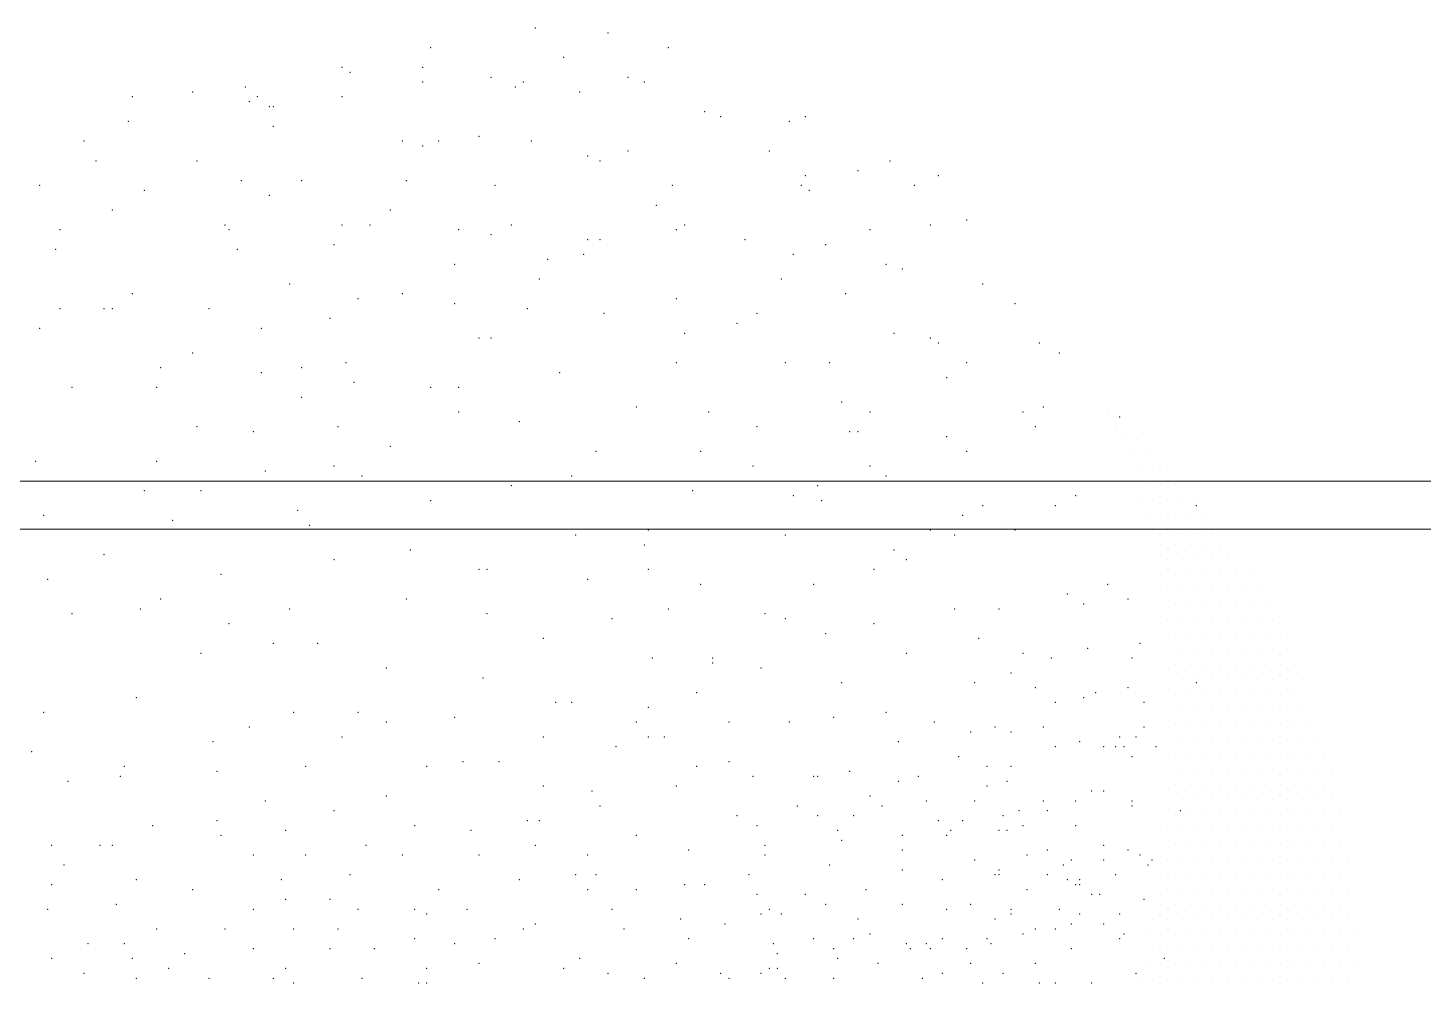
# Model space of a CAD drawing. Header units: metres. Extents: x 599 to 707, y 227 to 318.
# Drawn here: x 658.548 to 661.46, y 277.762 to 279.755 of the extents above; entities that cross this region are included whole.
import ezdxf

# ---------------------------------------------------------------- set-up
doc = ezdxf.new("R2010")
doc.units = ezdxf.units.M
doc.layers.add('banqueta', color=252, linetype='Continuous', lineweight=9)
doc.layers.add('vegetacion', color=74, linetype='Continuous', lineweight=0)

msp = doc.modelspace()

# ---------------------------------------------------------------- linework, layer by layer
at = {"layer": 'banqueta'}
for p, q in [((655.2498, 278.8088), (664.9887, 278.8088)), ((655.2498, 278.7088), (664.9148, 278.7088))]:
    msp.add_line(p, q, dxfattribs=at)
at = {"layer": 'vegetacion', "color": 0}
for p, q in [((660.802, 278.9574), (660.802, 278.9574)), ((660.8176, 278.9262), (660.8176, 278.9262)), ((660.8333, 278.8949), (660.8333, 278.8949)), ((660.8645, 278.8949), (660.8645, 278.8949)), ((660.8489, 278.8637), (660.8489, 278.8637)), ((660.8801, 278.8637), (660.8801, 278.8637)), ((660.8645, 278.8324), (660.8645, 278.8324)), ((660.8958, 278.8324), (660.8958, 278.8324)), ((660.927, 278.8324), (660.927, 278.8324)), ((660.8801, 278.8012), (660.8801, 278.8012)), ((660.9114, 278.8012), (660.9114, 278.8012)), ((660.9426, 278.8012), (660.9426, 278.8012)), ((660.8645, 278.7699), (660.8645, 278.7699)), ((660.8958, 278.7699), (660.8958, 278.7699)), ((660.927, 278.7699), (660.927, 278.7699)), ((660.9583, 278.7699), (660.9583, 278.7699)), ((660.9895, 278.7699), (660.9895, 278.7699)), ((660.8801, 278.7387), (660.8801, 278.7387)), ((660.9114, 278.7387), (660.9114, 278.7387)), ((660.9426, 278.7387), (660.9426, 278.7387)), ((660.9739, 278.7387), (660.9739, 278.7387)), ((661.0051, 278.7387), (661.0051, 278.7387)), ((660.8958, 278.7074), (660.8958, 278.7074)), ((660.927, 278.7074), (660.927, 278.7074)), ((660.9583, 278.7074), (660.9583, 278.7074)), ((660.9895, 278.7074), (660.9895, 278.7074)), ((661.0208, 278.7074), (661.0208, 278.7074)), ((660.9114, 278.6762), (660.9114, 278.6762)), ((660.9426, 278.6762), (660.9426, 278.6762)), ((660.9739, 278.6762), (660.9739, 278.6762)), ((661.0051, 278.6762), (661.0051, 278.6762)), ((661.0364, 278.6762), (661.0364, 278.6762)), ((660.927, 278.6449), (660.927, 278.6449)), ((660.9583, 278.6449), (660.9583, 278.6449)), ((660.9895, 278.6449), (660.9895, 278.6449)), ((661.0208, 278.6449), (661.0208, 278.6449)), ((661.052, 278.6449), (661.052, 278.6449)), ((660.9114, 278.6137), (660.9114, 278.6137)), ((660.9426, 278.6137), (660.9426, 278.6137)), ((660.9739, 278.6137), (660.9739, 278.6137)), ((661.0051, 278.6137), (661.0051, 278.6137)), ((661.0364, 278.6137), (661.0364, 278.6137)), ((661.0676, 278.6137), (661.0676, 278.6137)), ((661.0989, 278.6137), (661.0989, 278.6137)), ((660.927, 278.5824), (660.927, 278.5824)), ((660.9583, 278.5824), (660.9583, 278.5824)), ((660.9895, 278.5824), (660.9895, 278.5824)), ((661.0208, 278.5824), (661.0208, 278.5824)), ((661.052, 278.5824), (661.052, 278.5824)), ((661.0833, 278.5824), (661.0833, 278.5824)), ((661.1145, 278.5824), (661.1145, 278.5824)), ((660.9426, 278.5512), (660.9426, 278.5512)), ((660.9739, 278.5512), (660.9739, 278.5512)), ((661.0051, 278.5512), (661.0051, 278.5512)), ((661.0364, 278.5512), (661.0364, 278.5512)), ((661.0676, 278.5512), (661.0676, 278.5512)), ((661.0989, 278.5512), (661.0989, 278.5512)), ((661.1301, 278.5512), (661.1301, 278.5512)), ((660.927, 278.5199), (660.927, 278.5199)), ((660.9583, 278.5199), (660.9583, 278.5199)), ((660.9895, 278.5199), (660.9895, 278.5199)), ((661.0208, 278.5199), (661.0208, 278.5199)), ((661.052, 278.5199), (661.052, 278.5199)), ((661.0833, 278.5199), (661.0833, 278.5199)), ((661.1145, 278.5199), (661.1145, 278.5199)), ((661.1458, 278.5199), (661.1458, 278.5199)), ((660.9426, 278.4887), (660.9426, 278.4887)), ((660.9739, 278.4887), (660.9739, 278.4887)), ((661.0051, 278.4887), (661.0051, 278.4887)), ((661.0364, 278.4887), (661.0364, 278.4887)), ((661.0676, 278.4887), (661.0676, 278.4887)), ((661.0989, 278.4887), (661.0989, 278.4887)), ((661.1301, 278.4887), (661.1301, 278.4887)), ((661.1614, 278.4887), (661.1614, 278.4887)), ((660.9583, 278.4574), (660.9583, 278.4574)), ((660.9895, 278.4574), (660.9895, 278.4574)), ((661.0208, 278.4574), (661.0208, 278.4574)), ((661.052, 278.4574), (661.052, 278.4574)), ((661.0833, 278.4574), (661.0833, 278.4574)), ((661.1145, 278.4574), (661.1145, 278.4574)), ((661.1458, 278.4574), (661.1458, 278.4574)), ((661.177, 278.4574), (661.177, 278.4574)), ((660.9426, 278.4262), (660.9426, 278.4262)), ((660.9739, 278.4262), (660.9739, 278.4262)), ((661.0051, 278.4262), (661.0051, 278.4262)), ((661.0364, 278.4262), (661.0364, 278.4262)), ((661.0676, 278.4262), (661.0676, 278.4262)), ((661.0989, 278.4262), (661.0989, 278.4262)), ((661.1301, 278.4262), (661.1301, 278.4262)), ((661.1614, 278.4262), (661.1614, 278.4262)), ((661.1926, 278.4262), (661.1926, 278.4262)), ((660.9583, 278.3949), (660.9583, 278.3949)), ((660.9895, 278.3949), (660.9895, 278.3949)), ((661.0208, 278.3949), (661.0208, 278.3949)), ((661.052, 278.3949), (661.052, 278.3949)), ((661.0833, 278.3949), (661.0833, 278.3949)), ((661.1145, 278.3949), (661.1145, 278.3949)), ((661.1458, 278.3949), (661.1458, 278.3949)), ((661.177, 278.3949), (661.177, 278.3949)), ((661.2083, 278.3949), (661.2083, 278.3949)), ((660.9426, 278.3637), (660.9426, 278.3637)), ((660.9739, 278.3637), (660.9739, 278.3637)), ((661.0051, 278.3637), (661.0051, 278.3637)), ((661.0364, 278.3637), (661.0364, 278.3637)), ((661.0676, 278.3637), (661.0676, 278.3637)), ((661.0989, 278.3637), (661.0989, 278.3637)), ((661.1301, 278.3637), (661.1301, 278.3637)), ((661.1614, 278.3637), (661.1614, 278.3637)), ((661.1926, 278.3637), (661.1926, 278.3637)), ((660.9583, 278.3324), (660.9583, 278.3324)), ((660.9895, 278.3324), (660.9895, 278.3324)), ((661.0208, 278.3324), (661.0208, 278.3324)), ((661.052, 278.3324), (661.052, 278.3324)), ((661.0833, 278.3324), (661.0833, 278.3324)), ((661.1145, 278.3324), (661.1145, 278.3324)), ((661.1458, 278.3324), (661.1458, 278.3324)), ((661.177, 278.3324), (661.177, 278.3324)), ((661.2083, 278.3324), (661.2083, 278.3324)), ((660.9426, 278.3012), (660.9426, 278.3012)), ((660.9739, 278.3012), (660.9739, 278.3012)), ((661.0051, 278.3012), (661.0051, 278.3012)), ((661.0364, 278.3012), (661.0364, 278.3012)), ((661.0676, 278.3012), (661.0676, 278.3012)), ((661.0989, 278.3012), (661.0989, 278.3012)), ((661.1301, 278.3012), (661.1301, 278.3012)), ((661.1614, 278.3012), (661.1614, 278.3012)), ((661.1926, 278.3012), (661.1926, 278.3012)), ((661.2239, 278.3012), (661.2239, 278.3012)), ((660.9583, 278.2699), (660.9583, 278.2699)), ((660.9895, 278.2699), (660.9895, 278.2699)), ((661.0208, 278.2699), (661.0208, 278.2699)), ((661.052, 278.2699), (661.052, 278.2699)), ((661.0833, 278.2699), (661.0833, 278.2699)), ((661.1145, 278.2699), (661.1145, 278.2699)), ((661.1458, 278.2699), (661.1458, 278.2699)), ((661.177, 278.2699), (661.177, 278.2699)), ((661.2083, 278.2699), (661.2083, 278.2699)), ((661.2395, 278.2699), (661.2395, 278.2699)), ((660.9426, 278.2387), (660.9426, 278.2387)), ((660.9739, 278.2387), (660.9739, 278.2387)), ((661.0051, 278.2387), (661.0051, 278.2387)), ((661.0364, 278.2387), (661.0364, 278.2387)), ((661.0676, 278.2387), (661.0676, 278.2387)), ((661.0989, 278.2387), (661.0989, 278.2387)), ((661.1301, 278.2387), (661.1301, 278.2387)), ((661.1614, 278.2387), (661.1614, 278.2387)), ((661.1926, 278.2387), (661.1926, 278.2387)), ((661.2239, 278.2387), (661.2239, 278.2387)), ((661.2551, 278.2387), (661.2551, 278.2387)), ((660.9583, 278.2074), (660.9583, 278.2074)), ((660.9895, 278.2074), (660.9895, 278.2074)), ((661.0208, 278.2074), (661.0208, 278.2074)), ((661.052, 278.2074), (661.052, 278.2074)), ((661.0833, 278.2074), (661.0833, 278.2074)), ((661.1145, 278.2074), (661.1145, 278.2074)), ((661.1458, 278.2074), (661.1458, 278.2074)), ((661.177, 278.2074), (661.177, 278.2074)), ((661.2083, 278.2074), (661.2083, 278.2074)), ((661.2395, 278.2074), (661.2395, 278.2074)), ((661.2708, 278.2074), (661.2708, 278.2074)), ((660.9426, 278.1762), (660.9426, 278.1762)), ((660.9739, 278.1762), (660.9739, 278.1762)), ((661.0051, 278.1762), (661.0051, 278.1762)), ((661.0364, 278.1762), (661.0364, 278.1762)), ((661.0676, 278.1762), (661.0676, 278.1762)), ((661.0989, 278.1762), (661.0989, 278.1762)), ((661.1301, 278.1762), (661.1301, 278.1762)), ((661.1614, 278.1762), (661.1614, 278.1762)), ((661.1926, 278.1762), (661.1926, 278.1762)), ((661.2239, 278.1762), (661.2239, 278.1762)), ((661.2551, 278.1762), (661.2551, 278.1762)), ((660.9583, 278.1449), (660.9583, 278.1449)), ((660.9895, 278.1449), (660.9895, 278.1449)), ((661.0208, 278.1449), (661.0208, 278.1449)), ((661.052, 278.1449), (661.052, 278.1449)), ((661.0833, 278.1449), (661.0833, 278.1449)), ((661.1145, 278.1449), (661.1145, 278.1449)), ((661.1458, 278.1449), (661.1458, 278.1449)), ((661.177, 278.1449), (661.177, 278.1449)), ((661.2083, 278.1449), (661.2083, 278.1449)), ((661.2395, 278.1449), (661.2395, 278.1449)), ((661.2708, 278.1449), (661.2708, 278.1449)), ((660.9426, 278.1137), (660.9426, 278.1137)), ((660.9739, 278.1137), (660.9739, 278.1137)), ((661.0051, 278.1137), (661.0051, 278.1137)), ((661.0364, 278.1137), (661.0364, 278.1137)), ((661.0676, 278.1137), (661.0676, 278.1137)), ((661.0989, 278.1137), (661.0989, 278.1137)), ((661.1301, 278.1137), (661.1301, 278.1137)), ((661.1614, 278.1137), (661.1614, 278.1137)), ((661.1926, 278.1137), (661.1926, 278.1137)), ((661.2239, 278.1137), (661.2239, 278.1137)), ((661.2551, 278.1137), (661.2551, 278.1137)), ((661.2864, 278.1137), (661.2864, 278.1137)), ((660.927, 278.0824), (660.927, 278.0824)), ((660.9583, 278.0824), (660.9583, 278.0824)), ((660.9895, 278.0824), (660.9895, 278.0824)), ((661.0208, 278.0824), (661.0208, 278.0824)), ((661.052, 278.0824), (661.052, 278.0824)), ((661.0833, 278.0824), (661.0833, 278.0824)), ((661.1145, 278.0824), (661.1145, 278.0824)), ((661.1458, 278.0824), (661.1458, 278.0824)), ((661.177, 278.0824), (661.177, 278.0824)), ((661.2083, 278.0824), (661.2083, 278.0824)), ((661.2395, 278.0824), (661.2395, 278.0824)), ((661.2708, 278.0824), (661.2708, 278.0824)), ((660.9426, 278.0512), (660.9426, 278.0512)), ((660.9739, 278.0512), (660.9739, 278.0512)), ((661.0051, 278.0512), (661.0051, 278.0512)), ((661.0364, 278.0512), (661.0364, 278.0512)), ((661.0676, 278.0512), (661.0676, 278.0512)), ((661.0989, 278.0512), (661.0989, 278.0512)), ((661.1301, 278.0512), (661.1301, 278.0512)), ((661.1614, 278.0512), (661.1614, 278.0512)), ((661.1926, 278.0512), (661.1926, 278.0512)), ((661.2239, 278.0512), (661.2239, 278.0512)), ((661.2551, 278.0512), (661.2551, 278.0512)), ((661.2864, 278.0512), (661.2864, 278.0512)), ((660.927, 278.0199), (660.927, 278.0199)), ((660.9583, 278.0199), (660.9583, 278.0199)), ((660.9895, 278.0199), (660.9895, 278.0199)), ((661.0208, 278.0199), (661.0208, 278.0199)), ((661.052, 278.0199), (661.052, 278.0199)), ((661.0833, 278.0199), (661.0833, 278.0199)), ((661.1145, 278.0199), (661.1145, 278.0199)), ((661.1458, 278.0199), (661.1458, 278.0199)), ((661.177, 278.0199), (661.177, 278.0199)), ((661.2083, 278.0199), (661.2083, 278.0199)), ((661.2395, 278.0199), (661.2395, 278.0199)), ((661.2708, 278.0199), (661.2708, 278.0199)), ((661.302, 278.0199), (661.302, 278.0199)), ((660.9114, 277.9887), (660.9114, 277.9887)), ((660.9426, 277.9887), (660.9426, 277.9887)), ((660.9739, 277.9887), (660.9739, 277.9887)), ((661.0051, 277.9887), (661.0051, 277.9887)), ((661.0364, 277.9887), (661.0364, 277.9887)), ((661.0676, 277.9887), (661.0676, 277.9887)), ((661.0989, 277.9887), (661.0989, 277.9887)), ((661.1301, 277.9887), (661.1301, 277.9887)), ((661.1614, 277.9887), (661.1614, 277.9887)), ((661.1926, 277.9887), (661.1926, 277.9887)), ((661.2239, 277.9887), (661.2239, 277.9887)), ((661.2551, 277.9887), (661.2551, 277.9887)), ((661.2864, 277.9887), (661.2864, 277.9887)), ((660.927, 277.9574), (660.927, 277.9574)), ((660.9583, 277.9574), (660.9583, 277.9574)), ((660.9895, 277.9574), (660.9895, 277.9574)), ((661.0208, 277.9574), (661.0208, 277.9574)), ((661.052, 277.9574), (661.052, 277.9574)), ((661.0833, 277.9574), (661.0833, 277.9574)), ((661.1145, 277.9574), (661.1145, 277.9574)), ((661.1458, 277.9574), (661.1458, 277.9574)), ((661.177, 277.9574), (661.177, 277.9574)), ((661.2083, 277.9574), (661.2083, 277.9574)), ((661.2395, 277.9574), (661.2395, 277.9574)), ((661.2708, 277.9574), (661.2708, 277.9574)), ((661.302, 277.9574), (661.302, 277.9574)), ((660.9114, 277.9262), (660.9114, 277.9262)), ((660.9426, 277.9262), (660.9426, 277.9262)), ((660.9739, 277.9262), (660.9739, 277.9262)), ((661.0051, 277.9262), (661.0051, 277.9262)), ((661.0364, 277.9262), (661.0364, 277.9262)), ((661.0676, 277.9262), (661.0676, 277.9262)), ((661.0989, 277.9262), (661.0989, 277.9262)), ((661.1301, 277.9262), (661.1301, 277.9262)), ((661.1614, 277.9262), (661.1614, 277.9262)), ((661.1926, 277.9262), (661.1926, 277.9262)), ((661.2239, 277.9262), (661.2239, 277.9262)), ((661.2551, 277.9262), (661.2551, 277.9262)), ((661.2864, 277.9262), (661.2864, 277.9262)), ((660.8958, 277.8949), (660.8958, 277.8949)), ((660.927, 277.8949), (660.927, 277.8949)), ((660.9583, 277.8949), (660.9583, 277.8949)), ((660.9895, 277.8949), (660.9895, 277.8949)), ((661.0208, 277.8949), (661.0208, 277.8949)), ((661.052, 277.8949), (661.052, 277.8949)), ((661.0833, 277.8949), (661.0833, 277.8949)), ((661.1145, 277.8949), (661.1145, 277.8949)), ((661.1458, 277.8949), (661.1458, 277.8949)), ((661.177, 277.8949), (661.177, 277.8949)), ((661.2083, 277.8949), (661.2083, 277.8949)), ((661.2395, 277.8949), (661.2395, 277.8949)), ((661.2708, 277.8949), (661.2708, 277.8949)), ((661.302, 277.8949), (661.302, 277.8949)), ((660.8801, 277.8637), (660.8801, 277.8637)), ((660.9114, 277.8637), (660.9114, 277.8637)), ((660.9426, 277.8637), (660.9426, 277.8637)), ((660.9739, 277.8637), (660.9739, 277.8637)), ((661.0051, 277.8637), (661.0051, 277.8637)), ((661.0364, 277.8637), (661.0364, 277.8637)), ((661.0676, 277.8637), (661.0676, 277.8637)), ((661.0989, 277.8637), (661.0989, 277.8637)), ((661.1301, 277.8637), (661.1301, 277.8637)), ((661.1614, 277.8637), (661.1614, 277.8637)), ((661.1926, 277.8637), (661.1926, 277.8637)), ((661.2239, 277.8637), (661.2239, 277.8637)), ((661.2551, 277.8637), (661.2551, 277.8637)), ((661.2864, 277.8637), (661.2864, 277.8637)), ((661.3176, 277.8637), (661.3176, 277.8637)), ((660.8958, 277.8324), (660.8958, 277.8324)), ((660.927, 277.8324), (660.927, 277.8324)), ((660.9583, 277.8324), (660.9583, 277.8324)), ((660.9895, 277.8324), (660.9895, 277.8324)), ((661.0208, 277.8324), (661.0208, 277.8324)), ((661.052, 277.8324), (661.052, 277.8324)), ((661.0833, 277.8324), (661.0833, 277.8324)), ((661.1145, 277.8324), (661.1145, 277.8324)), ((661.1458, 277.8324), (661.1458, 277.8324)), ((661.177, 277.8324), (661.177, 277.8324)), ((661.2083, 277.8324), (661.2083, 277.8324)), ((661.2395, 277.8324), (661.2395, 277.8324)), ((661.2708, 277.8324), (661.2708, 277.8324)), ((661.302, 277.8324), (661.302, 277.8324)), ((660.8801, 277.8012), (660.8801, 277.8012)), ((660.9114, 277.8012), (660.9114, 277.8012)), ((660.9426, 277.8012), (660.9426, 277.8012)), ((660.9739, 277.8012), (660.9739, 277.8012)), ((661.0051, 277.8012), (661.0051, 277.8012)), ((661.0364, 277.8012), (661.0364, 277.8012)), ((661.0676, 277.8012), (661.0676, 277.8012)), ((661.0989, 277.8012), (661.0989, 277.8012)), ((661.1301, 277.8012), (661.1301, 277.8012)), ((661.1614, 277.8012), (661.1614, 277.8012)), ((661.1926, 277.8012), (661.1926, 277.8012)), ((661.2239, 277.8012), (661.2239, 277.8012)), ((661.2551, 277.8012), (661.2551, 277.8012)), ((661.2864, 277.8012), (661.2864, 277.8012)), ((661.3176, 277.8012), (661.3176, 277.8012)), ((660.8645, 277.7699), (660.8645, 277.7699)), ((660.8958, 277.7699), (660.8958, 277.7699)), ((660.927, 277.7699), (660.927, 277.7699)), ((660.9583, 277.7699), (660.9583, 277.7699)), ((660.9895, 277.7699), (660.9895, 277.7699)), ((661.0208, 277.7699), (661.0208, 277.7699)), ((661.052, 277.7699), (661.052, 277.7699)), ((661.0833, 277.7699), (661.0833, 277.7699)), ((661.1145, 277.7699), (661.1145, 277.7699)), ((661.1458, 277.7699), (661.1458, 277.7699)), ((661.177, 277.7699), (661.177, 277.7699)), ((661.2083, 277.7699), (661.2083, 277.7699)), ((661.2395, 277.7699), (661.2395, 277.7699)), ((661.2708, 277.7699), (661.2708, 277.7699)), ((661.302, 277.7699), (661.302, 277.7699))]:
    msp.add_line(p, q, dxfattribs=at)
at = {"layer": 'vegetacion'}
for p in [(659.607, 279.7548), (659.7585, 279.7445), (659.3883, 279.7137), (659.8847, 279.7137), (659.2031, 279.6726), (659.3714, 279.6726), (659.6659, 279.6931), (659.22, 279.6623), (659.3714, 279.6418), (659.5145, 279.652), (659.5818, 279.6418), (659.8005, 279.652), (659.8342, 279.6418), (658.7656, 279.611), (658.8918, 279.6212), (659.0012, 279.6315), (659.0265, 279.611), (659.2031, 279.611), (659.5649, 279.6315), (659.6996, 279.6212), (659.0096, 279.6007), (659.0517, 279.5904), (659.0601, 279.5904), (659.9604, 279.5801), (658.7572, 279.5596), (659.994, 279.5699), (660.1371, 279.5596), (660.1707, 279.5699), (659.0601, 279.5493), (659.4892, 279.5288), (658.6647, 279.5185), (659.3294, 279.5185), (659.3714, 279.5082), (659.4051, 279.5185), (659.5986, 279.5185), (659.8005, 279.4979), (660.095, 279.4979), (658.6899, 279.4774), (658.9003, 279.4774), (659.7164, 279.4877), (659.7416, 279.4774), (659.7416, 279.4774), (660.3474, 279.4774), (658.9928, 279.4363), (659.119, 279.4363), (659.3378, 279.4363), (660.1707, 279.4466), (660.2801, 279.4568), (660.4484, 279.4466), (658.5721, 279.426), (658.7909, 279.4157), (659.0517, 279.4055), (659.5229, 279.426), (659.8931, 279.426), (660.1623, 279.426), (660.1791, 279.4157), (660.3979, 279.426), (659.8594, 279.3849), (658.7236, 279.3747), (659.3041, 279.3747), (660.5073, 279.3541), (658.6142, 279.3336), (658.9591, 279.3438), (658.9676, 279.3336), (659.2031, 279.3438), (659.262, 279.3438), (659.4471, 279.3336), (659.5145, 279.3233), (659.5565, 279.3438), (659.9015, 279.3336), (659.9183, 279.3438), (660.3054, 279.3336), (660.4316, 279.3438), (658.6058, 279.2925), (658.9844, 279.2925), (659.1863, 279.3027), (659.7164, 279.313), (659.7416, 279.313), (660.0445, 279.313), (660.2128, 279.3027), (659.4387, 279.2616), (659.6323, 279.2719), (659.708, 279.2822), (660.1455, 279.2822), (660.339, 279.2616), (659.6154, 279.2308), (660.1203, 279.2308), (660.3727, 279.2514), (659.0938, 279.2205), (660.5409, 279.2205), (658.7656, 279.2), (659.2368, 279.1897), (659.3294, 279.2), (659.4387, 279.1794), (659.9015, 279.1897), (660.2549, 279.2), (660.6083, 279.1794), (658.6142, 279.1692), (658.7067, 279.1692), (658.7236, 279.1692), (658.9255, 279.1692), (659.1779, 279.1486), (659.5902, 279.1692), (659.75, 279.1589), (660.0698, 279.1589), (658.5721, 279.1281), (659.0349, 279.1281), (659.9183, 279.1178), (660.0277, 279.1384), (660.3558, 279.1178), (659.4892, 279.1075), (659.5145, 279.1075), (660.4316, 279.1075), (660.4484, 279.0973), (660.6587, 279.0973), (658.8918, 279.0767), (659.2116, 279.0562), (659.9015, 279.0562), (660.1287, 279.0562), (660.2212, 279.0562), (660.5073, 279.0562), (660.7008, 279.0767), (658.8245, 279.0459), (659.0349, 279.0356), (659.119, 279.0459), (659.6575, 279.0356), (658.6394, 279.0048), (658.8161, 279.0048), (659.2284, 279.0151), (659.3883, 279.0048), (659.4471, 279.0048), (660.4652, 279.0253), (659.119, 278.9842), (660.2465, 278.974), (659.4471, 278.9534), (659.8174, 278.9637), (659.9688, 278.9534), (660.3054, 278.9534), (660.6251, 278.9534), (660.6671, 278.9637), (660.827, 278.9431), (658.9003, 278.9226), (659.018, 278.9123), (659.1947, 278.9226), (659.5734, 278.9329), (660.0698, 278.9226), (660.2633, 278.9123), (660.2801, 278.9123), (660.6503, 278.9226), (659.3041, 278.8815), (660.4652, 278.902), (659.7332, 278.8712), (659.952, 278.8712), (660.5073, 278.8712), (658.5637, 278.8507), (658.8161, 278.8507), (659.0433, 278.8301), (659.1863, 278.8404), (660.0614, 278.8404), (660.3054, 278.8404), (659.2452, 278.8199), (659.5565, 278.7993), (659.6827, 278.8199), (660.196, 278.7993), (660.339, 278.8199), (658.7909, 278.789), (658.9087, 278.789), (659.3883, 278.7685), (659.9351, 278.789), (660.1455, 278.7788), (660.2044, 278.7685), (660.7345, 278.7788), (658.5805, 278.7377), (659.1106, 278.7479), (660.4989, 278.7377), (660.5409, 278.7582), (660.6924, 278.7582), (660.9869, 278.7582), (658.8498, 278.7274), (659.1358, 278.7171), (659.8426, 278.7068), (660.4316, 278.7068), (660.6083, 278.7068), (659.6911, 278.6966), (660.1287, 278.6966), (660.482, 278.6966), (658.7067, 278.6555), (659.3462, 278.6657), (659.8342, 278.676), (660.3558, 278.6657), (659.1863, 278.6452), (659.4892, 278.6247), (659.506, 278.6247), (659.8426, 278.6247), (660.3138, 278.6247), (660.3811, 278.6452), (658.5889, 278.6041), (658.9507, 278.6144), (659.7164, 278.6041), (659.952, 278.5938), (660.1876, 278.5938), (660.8018, 278.5938), (658.8245, 278.563), (659.3378, 278.563), (660.7176, 278.5733), (660.8438, 278.563), (658.6394, 278.5322), (658.7825, 278.5425), (659.0938, 278.5425), (659.506, 278.5322), (659.8847, 278.5425), (660.0866, 278.5322), (660.482, 278.5425), (660.5746, 278.5425), (660.7513, 278.5527), (658.9676, 278.5116), (659.7669, 278.5219), (660.1287, 278.5219), (660.3138, 278.5116), (659.6238, 278.4808), (660.2128, 278.4911), (660.5325, 278.4808), (658.9087, 278.45), (659.0601, 278.4705), (659.1527, 278.4705), (660.3811, 278.45), (660.6251, 278.45), (660.7597, 278.4603), (660.8691, 278.4705), (659.2957, 278.4192), (659.851, 278.4397), (659.9772, 278.4397), (659.9772, 278.4294), (660.0782, 278.4192), (660.684, 278.4397), (660.8523, 278.4397), (659.4976, 278.3986), (660.2465, 278.3884), (660.5241, 278.3884), (660.5998, 278.4089), (660.9869, 278.3884), (658.774, 278.3575), (659.9436, 278.3678), (660.6503, 278.3781), (660.7513, 278.3575), (660.7765, 278.3678), (660.8438, 278.3781), (659.6491, 278.3473), (659.6827, 278.3473), (659.8426, 278.337), (660.6924, 278.3473), (660.8775, 278.3473), (658.5805, 278.3267), (659.1022, 278.3267), (659.2368, 278.3267), (659.2957, 278.3062), (659.4387, 278.3164), (659.8174, 278.3062), (660.0109, 278.3062), (660.1371, 278.3062), (660.2296, 278.3164), (660.339, 278.3267), (660.44, 278.3062), (659.0096, 278.2959), (659.2031, 278.2753), (659.6238, 278.2753), (659.8426, 278.2753), (659.8763, 278.2753), (660.5157, 278.2856), (660.5662, 278.2959), (660.5998, 278.2856), (660.6671, 278.2959), (660.827, 278.2753), (660.8607, 278.2753), (660.8775, 278.2959), (658.5553, 278.2445), (658.9339, 278.2651), (659.7753, 278.2548), (660.3643, 278.2651), (660.6924, 278.2548), (660.7429, 278.2651), (660.7934, 278.2548), (660.8186, 278.2548), (660.8354, 278.2548), (660.9027, 278.2548), (658.7488, 278.2137), (659.1274, 278.2137), (659.3798, 278.2137), (659.4556, 278.224), (659.5313, 278.224), (659.9436, 278.2137), (660.0109, 278.224), (660.4905, 278.2342), (660.5494, 278.2137), (660.5998, 278.2137), (660.8523, 278.2342), (660.8523, 278.2342), (658.631, 278.1829), (658.7404, 278.1931), (658.9423, 278.2034), (660.0614, 278.1931), (660.1876, 278.1931), (660.196, 278.1931), (660.2633, 278.2034), (660.3643, 278.1829), (660.4063, 278.1931), (660.5914, 278.1829), (659.6238, 278.1726), (659.7248, 278.1623), (659.9015, 278.1726), (660.5494, 278.1726), (660.7681, 278.1623), (660.7934, 278.1623), (660.7934, 278.1623), (659.0433, 278.1418), (659.2957, 278.152), (659.7416, 278.1315), (660.1539, 278.1315), (660.3054, 278.152), (660.3306, 278.1315), (660.4231, 278.1418), (660.5241, 278.1418), (660.6671, 278.1418), (660.7345, 278.1418), (660.8523, 278.1418), (660.8523, 278.1315), (658.9423, 278.1007), (659.1863, 278.1212), (659.5902, 278.1007), (659.6154, 278.1007), (660.0277, 278.111), (660.196, 278.111), (660.2717, 278.111), (660.4484, 278.1007), (660.4989, 278.1007), (660.583, 278.111), (660.6167, 278.1212), (660.6756, 278.1212), (660.9532, 278.1212), (658.8077, 278.0904), (658.9507, 278.0699), (659.0854, 278.0801), (659.3546, 278.0904), (659.4724, 278.0801), (659.8174, 278.0699), (660.0698, 278.0904), (660.238, 278.0801), (660.3727, 278.0699), (660.4652, 278.0699), (660.4736, 278.0801), (660.5746, 278.0801), (660.5914, 278.0801), (660.6251, 278.0904), (660.7345, 278.0904), (658.5974, 278.0493), (658.6983, 278.0493), (658.7236, 278.0493), (659.2536, 278.0493), (659.607, 278.0493), (659.9267, 278.039), (660.0866, 278.0493), (660.2465, 278.0596), (660.3727, 278.039), (660.6756, 278.039), (660.7934, 278.0493), (660.8438, 278.039), (658.6226, 278.0082), (659.018, 278.0288), (659.1274, 278.0288), (659.3294, 278.0288), (659.4892, 278.0288), (659.7164, 278.0288), (660.0866, 278.0288), (660.2212, 278.0082), (660.5241, 278.0185), (660.6335, 278.0288), (660.7092, 278.0082), (660.726, 278.0185), (660.7934, 278.0185), (660.8691, 278.0288), (660.8859, 278.0082), (660.8943, 278.0185), (659.22, 277.9877), (659.6911, 277.9877), (659.7332, 277.9877), (660.0529, 277.9877), (660.3727, 277.9979), (660.5662, 277.9877), (660.5746, 277.9979), (660.5746, 277.9877), (660.6756, 277.9877), (660.8186, 277.9877), (658.5974, 277.9671), (658.774, 277.9774), (658.8918, 277.9568), (659.0769, 277.9774), (659.4051, 277.9568), (659.5734, 277.9774), (659.7164, 277.9568), (659.8174, 277.9568), (659.9183, 277.9671), (659.9604, 277.9671), (660.2969, 277.9568), (660.4568, 277.9774), (660.6335, 277.9568), (660.7176, 277.9774), (660.7345, 277.9671), (660.7429, 277.9774), (660.7429, 277.9671), (658.732, 277.926), (659.0854, 277.9363), (659.1779, 277.9363), (660.0698, 277.9466), (660.1707, 277.9466), (660.2128, 277.926), (660.3727, 277.926), (660.5157, 277.926), (660.7681, 277.9466), (660.7849, 277.9466), (660.8775, 277.9363), (658.5889, 277.9157), (659.018, 277.9157), (659.2368, 277.9157), (659.3546, 277.9157), (659.3798, 277.9055), (659.464, 277.9157), (659.7669, 277.9157), (659.9099, 277.8952), (660.0782, 277.9055), (660.095, 277.9157), (660.1203, 277.9055), (660.2801, 277.8952), (660.4652, 277.9157), (660.5662, 277.8952), (660.5998, 277.9157), (660.5998, 277.9055), (660.7008, 277.9157), (660.7429, 277.9055), (660.827, 277.9055), (658.8161, 277.8747), (658.9591, 277.8747), (659.1022, 277.8747), (659.1947, 277.8747), (659.5818, 277.8747), (659.607, 277.8849), (659.7921, 277.8747), (660.0025, 277.8849), (660.3054, 277.8644), (660.6251, 277.8644), (660.6503, 277.8747), (660.6924, 277.8747), (660.726, 277.8849), (660.7934, 277.8849), (660.8354, 277.8644), (658.6731, 277.8438), (658.7488, 277.8438), (659.018, 277.8336), (659.1779, 277.8336), (659.2705, 277.8336), (659.3546, 277.8541), (659.4387, 277.8438), (659.5229, 277.8541), (659.9267, 277.8541), (660.1034, 277.8438), (660.1876, 277.8541), (660.2296, 277.8336), (660.2717, 277.8541), (660.3811, 277.8438), (660.3895, 277.8336), (660.4231, 277.8438), (660.4316, 277.8336), (660.4568, 277.8541), (660.5073, 277.8336), (660.5494, 277.8541), (660.5578, 277.8438), (660.726, 277.8336), (660.827, 277.8541), (658.5974, 277.813), (658.7656, 277.813), (658.875, 277.8233), (659.6996, 277.813), (660.1118, 277.8233), (660.238, 277.813), (660.9196, 277.813), (658.6647, 277.7822), (658.8414, 277.7925), (659.0854, 277.7925), (659.3798, 277.7925), (659.4892, 277.8027), (659.6659, 277.7925), (659.7585, 277.7822), (659.9015, 277.8027), (659.994, 277.7822), (660.0782, 277.7822), (660.095, 277.7925), (660.1118, 277.7925), (660.3222, 277.8027), (660.4568, 277.7822), (660.5157, 277.8027), (660.583, 277.7822), (660.6503, 277.8027), (660.8607, 277.7822), (658.774, 277.7719), (658.9255, 277.7719), (659.0601, 277.7719), (659.1022, 277.7616), (659.2452, 277.7719), (659.363, 277.7616), (659.3798, 277.7616), (659.8342, 277.7719), (660.0109, 277.7719), (660.1287, 277.7719), (660.2296, 277.7719), (660.4147, 277.7719), (660.5409, 277.7616), (660.6587, 277.7616), (660.6924, 277.7616), (660.7681, 277.7616)]:
    msp.add_point(p, dxfattribs=at)

doc.saveas('drawing.dxf')
